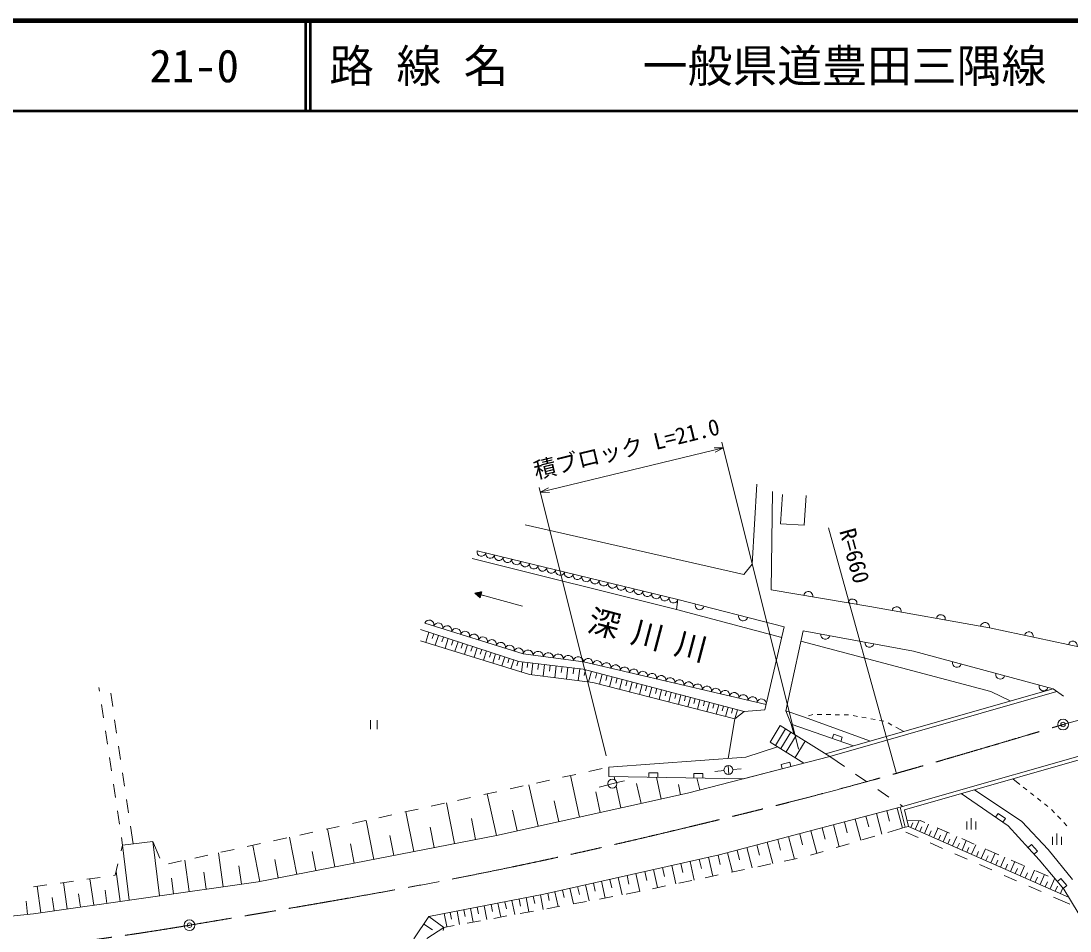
# Model space of a CAD drawing. Units: millimetres, scale not verified. Extents: x 40000 to 680000, y 20000 to 380000.
# Drawn here: x 146016 to 262968, y 278578 to 380000 of the extents above; entities that cross this region are included whole.
import ezdxf
from ezdxf.enums import TextEntityAlignment as Align

# ---------------------------------------------------------------- set-up
doc = ezdxf.new("R2010")
doc.units = ezdxf.units.MM
doc.header["$LTSCALE"] = 1000
doc.header["$PDMODE"] = 32
doc.header["$PDSIZE"] = 500
doc.linetypes.add('CHAIN', pattern=[18.5, 12, -1.5, 3.5, -1.5])
for name, color, linetype, lineweight in [('M-BGD', 7, 'Continuous', 13), ('M-BGD-HTXT', 7, 'Continuous', 13), ('M-BMK', 2, 'CHAIN', 13), ('M-BMK-SRVR', 3, 'Continuous', 13), ('M-STR-HTXT', 7, 'Continuous', 13), ('M-TTL', 2, 'Continuous', 140), ('M-TTL-LINE', 7, 'Continuous', 50), ('M-TTL-TXT', 7, 'Continuous', 13)]:
    doc.layers.add(name, color=color, linetype=linetype, lineweight=lineweight)
doc.styles.add('ＭＳ ゴシック', font='')
doc.styles.get('ＭＳ ゴシック').set_extended_font_data('MS Gothic')

msp = doc.modelspace()

# ---------------------------------------------------------------- linework, layer by layer
at = {"layer": 'M-BGD'}
for p, q in [((227525, 319448), (228059, 328378)), ((229653, 316620), (229807, 327556)), ((230906, 327210), (230691, 323969)), ((233330, 323793), (233551, 327119)), ((230691, 323969), (233330, 323793)), ((202215, 323844), (226621, 318328)), ((196870, 320964), (219260, 315512)), ((196333, 320106), (219086, 314400)), ((226621, 318328), (227525, 319448)), ((197401, 316394), (196611, 316239)), ((196611, 316239), (197209, 315700)), ((197305, 316047), (196611, 316239)), ((197298, 316024), (196651, 316203)), ((197311, 316070), (196663, 316249)), ((197292, 316001), (196691, 316167)), ((197318, 316094), (196716, 316260)), ((197286, 315978), (196730, 316131)), ((197324, 316117), (196769, 316270)), ((197279, 315955), (196770, 316095)), ((197273, 315932), (196810, 316059)), ((197330, 316140), (196821, 316280)), ((197266, 315909), (196850, 316023)), ((197337, 316163), (196874, 316291)), ((197260, 315885), (196890, 315988)), ((197343, 316186), (196927, 316301)), ((197254, 315862), (196930, 315952)), ((197247, 315839), (196970, 315916)), ((197350, 316209), (196979, 316311)), ((197241, 315816), (197010, 315880)), ((197356, 316232), (197032, 316322)), ((197235, 315793), (197049, 315844)), ((197362, 316256), (197085, 316332)), ((197228, 315770), (197089, 315808)), ((197222, 315747), (197129, 315772)), ((197369, 316279), (197137, 316343)), ((197375, 316302), (197190, 316353)), ((197209, 315700), (197401, 316394)), ((197381, 316325), (197243, 316363)), ((197388, 316348), (197295, 316374)), ((201932, 314770), (197305, 316047)), ((197536, 315983), (197305, 316047)), ((197394, 316371), (197348, 316384)), ((197215, 315723), (197169, 315736)), ((219086, 314400), (219260, 315512)), ((219260, 315512), (231110, 312472)), ((219086, 314400), (230836, 311299)), ((228947, 303210), (231110, 312472)), ((201509, 308622), (190548, 312176)), ((191499, 311867), (191139, 310757)), ((192031, 311695), (191859, 311163)), ((192563, 311523), (192207, 310426)), ((193109, 311345), (192932, 310799)), ((193656, 311168), (193305, 310085)), ((231284, 303104), (233229, 312051)), ((190561, 310936), (202712, 307168)), ((194198, 310992), (194022, 310451)), ((194739, 310817), (194393, 309748)), ((195274, 310644), (195100, 310109)), ((195808, 310470), (195466, 309415)), ((196336, 310299), (196165, 309771)), ((196864, 310128), (196526, 309086)), ((197385, 309959), (197216, 309438)), ((232975, 310884), (254133, 305286)), ((197905, 309790), (197572, 308762)), ((198420, 309624), (198253, 309109)), ((198934, 309457), (198605, 308442)), ((199441, 309292), (199277, 308785)), ((199949, 309128), (199624, 308126)), ((200450, 308965), (200288, 308464)), ((200951, 308803), (200630, 307814)), ((201446, 308642), (201285, 308148)), ((208701, 307762), (201509, 308622)), ((201959, 308568), (201825, 307443)), ((202521, 308501), (202454, 307938)), ((203084, 308434), (202929, 307141)), ((203730, 308356), (203653, 307710)), ((204377, 308279), (204221, 306977)), ((205028, 308201), (204950, 307550)), ((205679, 308123), (205522, 306812)), ((206334, 308045), (206256, 307389)), ((206989, 307966), (206832, 306647)), ((207649, 307888), (207570, 307228)), ((208309, 307809), (208150, 306480)), ((226635, 303038), (208701, 307762)), ((208967, 307692), (208796, 307045)), ((202712, 307168), (209764, 306275)), ((209614, 307521), (209301, 306334)), ((210207, 307365), (210051, 306771)), ((210801, 307209), (210505, 306085)), ((211363, 307061), (211215, 306499)), ((211924, 306913), (211630, 305797)), ((212482, 306766), (212335, 306208)), ((213040, 306619), (212748, 305510)), ((213595, 306473), (213449, 305918)), ((154764, 305320), (154703, 305720)), ((209764, 306275), (225601, 302214)), ((214149, 306327), (213859, 305225)), ((214700, 306182), (214555, 305631)), ((215251, 306037), (214962, 304942)), ((215798, 305893), (215654, 305345)), ((216345, 305748), (216059, 304661)), ((216889, 305605), (216745, 305062)), ((217432, 305462), (217148, 304382)), ((217972, 305320), (217830, 304780)), ((235721, 298318), (261083, 305554)), ((236179, 298033), (261507, 305259)), ((254133, 305286), (256360, 304206)), ((262226, 304758), (261083, 305554)), ((156238, 303613), (156017, 305097)), ((218512, 305178), (218230, 304105)), ((219049, 305036), (218907, 304500)), ((219585, 304895), (219304, 303829)), ((220118, 304755), (219978, 304222)), ((220651, 304614), (220372, 303555)), ((221181, 304475), (221041, 303945)), ((221710, 304335), (221433, 303283)), ((222236, 304197), (222098, 303671)), ((155209, 302353), (154986, 303836)), ((222763, 304058), (222487, 303013)), ((223285, 303921), (223148, 303398)), ((223808, 303783), (223534, 302744)), ((224327, 303646), (224190, 303127)), ((224846, 303509), (224575, 302478)), ((225362, 303373), (225226, 302858)), ((225601, 302214), (226635, 303038)), ((225882, 303237), (225615, 302226)), ((226635, 303038), (228947, 303210)), ((231883, 301621), (231284, 303104)), ((233248, 302445), (231284, 303104)), ((156679, 300646), (156459, 302129)), ((184966, 302061), (184966, 301061)), ((185716, 301061), (185716, 302061)), ((224847, 297796), (225601, 302214)), ((240717, 299743), (233248, 302445)), ((234288, 302716), (233819, 302544)), ((235286, 302712), (234786, 302721)), ((236286, 302694), (235786, 302703)), ((237285, 302676), (236785, 302685)), ((238285, 302658), (237785, 302667)), ((239271, 302494), (238779, 302582)), ((240255, 302318), (239763, 302406)), ((241240, 302143), (240747, 302231)), ((242224, 301967), (241732, 302055)), ((243115, 301526), (242677, 301767)), ((155654, 299386), (155432, 300870)), ((230662, 301468), (229523, 299640)), ((231256, 301098), (230117, 299270)), ((236179, 298033), (230662, 301468)), ((231850, 300728), (230711, 298900)), ((238822, 299203), (231883, 301621)), ((232159, 300536), (231883, 301621)), ((244429, 300802), (243553, 301285)), ((229523, 299640), (233299, 297288)), ((232444, 300358), (231305, 298530)), ((233456, 299728), (232317, 297900)), ((236626, 300498), (236461, 300026)), ((237570, 300169), (236626, 300498)), ((237405, 299696), (237570, 300169)), ((157121, 297678), (156900, 299162)), ((230371, 299111), (226844, 297938)), ((156100, 296419), (155877, 297903)), ((226844, 297938), (211571, 296846)), ((220331, 293937), (236179, 298033)), ((231721, 297397), (230753, 297147)), ((230753, 297147), (230878, 296663)), ((231846, 296913), (231721, 297397)), ((236179, 298033), (237829, 296902)), ((157563, 294711), (157342, 296195)), ((206404, 295711), (207869, 296033)), ((208289, 291271), (207265, 295900)), ((209334, 296355), (210799, 296676)), ((211571, 296846), (211571, 295793)), ((216030, 296220), (216022, 295720)), ((217030, 296203), (216030, 296220)), ((217022, 295703), (217030, 296203)), ((221029, 296137), (221021, 295637)), ((222029, 296120), (221029, 296137)), ((222021, 295621), (222029, 296120)), ((224395, 296459), (223388, 296366)), ((224937, 296023), (224846, 297019)), ((225390, 296563), (226292, 296645)), ((239066, 296055), (240304, 295207)), ((156545, 293453), (156322, 294936)), ((200544, 294425), (202009, 294746)), ((203660, 290247), (202634, 294884)), ((203474, 295068), (204939, 295390)), ((211464, 294865), (210480, 294626)), ((211464, 294865), (212432, 295114)), ((212209, 295425), (212130, 295784)), ((212902, 292292), (212364, 294726)), ((212432, 295114), (213313, 295328)), ((215148, 292789), (214651, 295035)), ((217394, 293287), (216859, 295706)), ((219561, 293766), (219312, 294890)), ((221715, 294294), (221370, 295631)), ((256580, 295530), (257366, 294912)), ((197613, 293781), (199079, 294103)), ((199023, 289221), (197995, 293865)), ((199019, 289220), (220331, 293937)), ((210596, 291782), (210085, 294088)), ((241541, 294359), (242779, 293512)), ((257603, 290775), (252329, 294318)), ((257759, 294603), (258152, 294294)), ((258545, 293985), (258938, 293676)), ((158005, 291744), (157784, 293227)), ((191753, 292495), (193218, 292816)), ((194354, 288313), (193468, 292871)), ((194683, 293138), (196148, 293460)), ((205975, 290759), (205462, 293074)), ((244016, 292664), (244325, 292452)), ((259331, 293367), (259724, 293057)), ((260117, 292748), (260510, 292439)), ((156990, 290486), (156768, 291969)), ((185893, 291208), (187358, 291530)), ((188823, 291851), (190288, 292173)), ((189795, 287426), (188930, 291875)), ((201342, 289734), (200829, 292052)), ((223840, 287061), (244035, 292369)), ((240213, 291365), (240524, 290182)), ((241396, 291676), (241999, 289381)), ((242543, 291977), (242845, 290830)), ((243691, 292279), (244276, 290052)), ((254949, 291679), (254665, 291268)), ((255773, 291112), (254949, 291679)), ((260889, 292114), (261236, 291755)), ((261584, 291396), (261932, 291036)), ((158520, 288282), (158225, 290260)), ((180032, 289921), (181497, 290243)), ((182962, 290565), (184428, 290886)), ((185347, 286561), (184503, 290903)), ((192075, 287869), (191631, 290149)), ((196689, 288766), (196235, 291101)), ((235337, 290083), (235667, 288827)), ((236593, 290413), (237234, 287976)), ((237812, 290734), (238132, 289515)), ((239031, 291054), (239652, 288689)), ((244571, 290139), (242653, 289574)), ((244571, 290139), (244960, 290233)), ((244811, 290853), (246258, 290879)), ((244960, 290233), (262815, 282356)), ((245204, 290125), (245432, 290642)), ((245721, 289897), (246154, 290877)), ((246238, 289669), (246465, 290182)), ((246258, 290879), (246765, 290659)), ((246752, 289443), (247204, 290469)), ((248142, 290063), (249518, 289467)), ((251453, 289906), (251453, 290781)), ((251953, 289906), (251953, 291156)), ((252453, 289906), (252453, 290781)), ((255489, 290700), (255773, 291112)), ((260529, 287674), (257603, 290775)), ((262280, 290677), (262627, 290318)), ((157342, 288141), (157213, 289003)), ((172448, 284054), (199019, 289220)), ((174172, 288634), (175637, 288956)), ((176769, 284894), (175965, 289028)), ((177102, 289278), (178567, 289599)), ((181006, 285717), (180182, 289954)), ((187571, 286994), (187139, 289218)), ((231578, 289095), (232236, 286592)), ((232830, 289424), (233159, 288173)), ((234081, 289753), (234741, 287241)), ((241214, 289149), (239776, 288725)), ((246021, 288995), (244647, 289598)), ((247268, 289215), (247496, 289731)), ((247785, 288986), (248241, 290020)), ((248306, 288757), (248535, 289277)), ((248826, 288527), (249285, 289568)), ((249874, 288065), (250337, 289113)), ((261012, 288198), (261012, 289073)), ((261512, 288198), (261512, 289448)), ((262012, 288198), (262012, 289073)), ((157191, 287531), (157342, 288141)), ((157342, 288141), (160731, 288546)), ((158074, 282011), (157342, 288141)), ((160731, 288546), (161453, 282492)), ((160731, 288546), (161487, 286694)), ((171242, 287991), (172707, 288313)), ((172635, 284090), (171850, 288125)), ((183176, 286139), (182754, 288310)), ((226932, 287874), (227528, 285609)), ((228065, 288172), (228362, 287039)), ((229197, 288469), (229823, 286088)), ((230388, 288782), (230701, 287592)), ((238337, 288301), (236898, 287877)), ((248768, 287789), (247394, 288392)), ((249350, 288296), (249582, 288820)), ((250402, 287832), (250635, 288360)), ((250895, 288871), (252271, 288275)), ((250930, 287599), (251395, 288655)), ((251461, 287365), (251695, 287896)), ((251992, 287131), (252461, 288193)), ((253062, 286659), (253534, 287729)), ((258670, 288216), (258302, 287876)), ((259348, 287481), (258670, 288216)), ((165381, 286704), (166846, 287026)), ((168567, 283502), (168029, 287286)), ((168311, 287348), (169777, 287669)), ((174702, 284492), (174300, 286559)), ((178887, 285306), (178475, 287424)), ((204306, 282684), (223840, 287061)), ((221642, 286569), (221875, 285531)), ((222680, 286801), (223152, 284695)), ((223733, 287037), (223969, 285984)), ((224778, 287308), (225344, 285153)), ((225855, 287591), (226138, 286513)), ((232567, 286661), (231099, 286355)), ((235459, 287453), (234020, 287028)), ((251515, 286583), (250142, 287186)), ((252527, 286895), (252763, 287430)), ((253601, 286421), (253838, 286960)), ((253648, 287679), (255024, 287083)), ((254139, 286184), (254614, 287261)), ((255224, 285705), (255702, 286790)), ((258980, 287142), (259348, 287481)), ((263243, 284330), (260529, 287674)), ((156514, 284797), (156831, 286075)), ((162451, 286061), (163916, 286383)), ((164783, 282965), (164286, 286464)), ((170601, 283791), (170312, 285826)), ((216542, 285426), (216994, 283409)), ((217550, 285652), (217776, 284643)), ((218558, 285878), (219017, 283832)), ((219581, 286107), (219811, 285084)), ((220604, 286336), (221070, 284260)), ((226694, 285435), (225226, 285128)), ((229631, 286048), (228162, 285741)), ((254262, 285378), (252889, 285981)), ((254682, 285944), (254921, 286487)), ((255770, 285464), (256011, 286010)), ((256316, 285223), (256798, 286316)), ((256401, 286487), (257777, 285891)), ((256866, 284981), (257108, 285531)), ((257415, 284738), (257900, 285838)), ((153362, 284350), (154847, 284560)), ((154123, 281450), (153704, 284398)), ((156332, 284771), (156514, 284797)), ((157084, 281871), (156612, 285192)), ((163034, 282716), (162785, 284466)), ((166675, 283234), (166406, 285125)), ((211673, 284335), (211883, 283400)), ((212609, 284545), (213045, 282600)), ((213581, 284763), (213799, 283790)), ((214554, 284981), (214999, 282993)), ((215548, 285203), (215771, 284209)), ((220821, 284208), (219352, 283902)), ((223757, 284822), (222289, 284515)), ((257009, 284172), (255636, 284775)), ((257969, 284494), (258213, 285048)), ((258523, 284250), (259011, 285357)), ((259080, 284004), (259326, 284562)), ((259154, 285295), (260530, 284699)), ((259637, 283758), (260129, 284873)), ((260760, 283263), (261255, 284386)), ((261957, 284417), (261573, 284097)), ((262597, 283649), (261957, 284417)), ((147399, 280495), (172448, 284054)), ((147422, 283507), (148907, 283717)), ((148227, 280612), (147808, 283562)), ((150392, 283928), (151877, 284139)), ((151175, 281031), (150756, 283980)), ((155604, 281660), (155393, 283141)), ((206376, 283148), (206562, 282316)), ((207208, 283335), (207596, 281604)), ((208073, 283529), (208267, 282663)), ((208939, 283722), (209342, 281923)), ((209838, 283924), (210040, 283024)), ((210738, 284126), (211157, 282255)), ((217884, 283595), (216416, 283289)), ((259756, 282966), (258383, 283569)), ((260198, 283511), (260446, 284072)), ((261330, 283012), (261582, 283582)), ((261900, 282760), (262173, 283377)), ((262213, 283328), (262597, 283649)), ((146749, 280428), (146596, 281909)), ((149701, 280822), (149492, 282296)), ((152649, 281241), (152440, 282715)), ((191495, 280179), (204306, 282684)), ((200754, 281990), (201063, 280411)), ((201544, 282144), (201698, 281355)), ((202333, 282299), (202646, 280700)), ((203133, 282455), (203289, 281656)), ((203932, 282611), (204249, 280993)), ((204739, 282781), (204919, 281977)), ((205544, 282962), (205917, 281297)), ((209052, 281870), (207576, 281601)), ((212003, 282409), (210527, 282140)), ((213616, 282704), (213478, 282679)), ((214947, 282982), (213616, 282704)), ((262961, 281560), (261130, 282363)), ((194628, 280792), (194922, 279289)), ((195380, 280939), (195527, 280187)), ((196131, 281086), (196429, 279564)), ((196892, 281235), (197041, 280474)), ((197653, 281384), (197954, 279843)), ((198424, 281534), (198574, 280764)), ((199194, 281685), (199499, 280125)), ((199974, 281837), (200126, 281057)), ((203149, 280792), (201674, 280522)), ((206101, 281331), (204625, 281061)), ((124598, 278144), (147399, 280495)), ((189810, 277705), (191495, 280179)), ((191495, 280179), (193145, 278964)), ((193206, 280514), (193484, 279092)), ((193870, 280644), (194017, 279892)), ((197247, 279714), (195771, 279444)), ((200198, 280253), (198723, 279983)), ((190932, 279354), (191878, 278710)), ((193145, 278964), (191274, 277748)), ((193145, 278964), (193081, 278641)), ((194296, 279175), (193145, 278964))]:
    msp.add_line(p, q, dxfattribs=at)
for points in [[(270624, 308952), (269701, 309006), (253982, 312364), (240654, 314754), (229653, 316620)], [(229091, 303828), (208733, 308572), (201997, 309469), (191041, 312882)], [(233229, 312051), (245528, 309781), (261083, 305554)], [(244571, 290139), (244035, 292369), (269562, 299648)], [(244960, 290233), (244513, 292090), (269986, 299353)], [(233299, 297288), (226556, 295546), (211571, 295793)], [(265580, 277769), (262272, 283258), (259546, 286529), (256057, 290309), (250849, 293896)]]:
    msp.add_lwpolyline(points, dxfattribs=at)
for centre in [(224892, 296521), (211945, 295000)]:
    msp.add_circle(centre, 500, dxfattribs=at)
for centre, radius, start, end in [((197357, 320847), 501, 166.42363, 346.20527), ((198331, 320610), 501, 166.42363, 346.20527), ((199304, 320373), 501, 166.42363, 346.20527), ((200278, 320136), 501, 166.42363, 346.20527), ((201251, 319899), 501, 166.42363, 346.20527), ((202225, 319661), 501, 166.42363, 346.20527), ((203198, 319424), 501, 166.42363, 346.20527), ((204172, 319187), 501, 166.42363, 346.20527), ((205145, 318950), 501, 166.42363, 346.20527), ((206119, 318713), 501, 166.42363, 346.20527), ((207092, 318476), 501, 166.42363, 346.20527), ((208065, 318239), 501, 166.42363, 346.20527), ((209039, 318002), 501, 166.42363, 346.20527), ((210012, 317765), 501, 166.42363, 346.20527), ((210986, 317528), 501, 166.42363, 346.20527), ((211959, 317291), 501, 166.42363, 346.20527), ((212933, 317054), 501, 166.42363, 346.20527), ((213906, 316817), 501, 166.42363, 346.20527), ((214880, 316580), 501, 166.42363, 346.20527), ((215853, 316343), 501, 166.42363, 346.20527), ((216827, 316106), 501, 166.42363, 346.20527), ((217800, 315869), 501, 166.42363, 346.20527), ((233791, 315918), 500, 350.37403, 170.37403), ((218774, 315632), 501, 166.42363, 346.20527), ((221682, 314891), 500, 165.60937, 345.60937), ((238720, 315082), 500, 350.37403, 170.37403), ((243645, 314218), 500, 349.83387, 169.83387), ((226525, 313648), 500, 165.60937, 345.60937), ((248567, 313335), 500, 349.83387, 169.83387), ((191533, 312706), 522, 345.11538, 160.2722), ((192529, 312396), 522, 345.11538, 160.2722), ((193525, 312085), 522, 345.11538, 160.2722), ((194521, 311775), 522, 345.11538, 160.2722), ((253488, 312453), 500, 349.83387, 169.83387), ((195517, 311465), 522, 345.11538, 160.2722), ((196512, 311154), 522, 345.11538, 160.2722), ((197508, 310844), 522, 345.11538, 160.2722), ((235688, 311597), 500, 169.54219, 349.54219), ((258381, 311424), 500, 347.93909, 167.93909), ((198504, 310534), 522, 345.11538, 160.2722), ((199500, 310223), 522, 345.11538, 160.2722), ((200496, 309913), 522, 345.11538, 160.2722), ((201492, 309603), 522, 345.11538, 160.2722), ((240605, 310689), 500, 169.54219, 349.54219), ((263271, 310380), 500, 347.93909, 167.93909), ((202549, 309324), 571, 359.53535, 165.30237), ((203672, 309174), 571, 359.53535, 165.30237), ((204794, 309025), 571, 359.53535, 165.30237), ((205917, 308876), 571, 359.53535, 165.30237), ((207040, 308726), 571, 359.53535, 165.30237), ((208162, 308577), 571, 359.53535, 165.30237), ((209237, 308431), 523, 349.41438, 164.35204), ((210255, 308194), 523, 349.41438, 164.35204), ((211273, 307957), 523, 349.41438, 164.35204), ((212291, 307719), 523, 349.41438, 164.35204), ((213308, 307482), 523, 349.41438, 164.35204), ((214326, 307245), 523, 349.41438, 164.35204), ((250360, 308468), 500, 164.79738, 344.79738), ((215344, 307008), 523, 349.41438, 164.35204), ((216362, 306771), 523, 349.41438, 164.35204), ((217380, 306533), 523, 349.41438, 164.35204), ((218398, 306296), 523, 349.41438, 164.35204), ((219416, 306059), 523, 349.41438, 164.35204), ((255185, 307156), 500, 164.79738, 344.79738), ((220434, 305822), 523, 349.41438, 164.35204), ((221452, 305585), 523, 349.41438, 164.35204), ((222470, 305348), 523, 349.41438, 164.35204), ((223488, 305110), 523, 349.41438, 164.35204), ((224505, 304873), 523, 349.41438, 164.35204), ((260010, 305845), 500, 164.79738, 344.79738), ((225523, 304636), 523, 349.41438, 164.35204), ((226541, 304399), 523, 349.41438, 164.35204), ((227559, 304162), 523, 349.41438, 164.35204), ((228577, 303924), 523, 349.41438, 164.35204)]:
    msp.add_arc(centre, radius, start, end, dxfattribs=at)
at = {"layer": 'M-BMK'}
msp.add_line((262192, 301590), (320126, 318018), dxfattribs=at)
msp.add_open_spline([(65420, 272059), (72114, 271987), (73888, 272018), (79315, 272078), (91263, 272208), (97956, 272536), (109883, 273265), (122005, 274006), (128789, 274629), (140853, 276026), (150227, 277111), (155495, 277656), (164800, 279223), (185865, 282769), (197702, 284720), (218476, 289690), (235687, 293808), (241500, 295433), (262192, 301590)], degree=3, knots=[0, 0, 0, 0, 1, 1, 1, 2, 2, 2, 3, 3, 3, 4, 4, 4, 5, 5, 5, 6, 6, 6, 6], dxfattribs=at)
at = {"layer": 'M-BMK-SRVR'}
for centre in [(262192, 301590), (164800, 279223)]:
    msp.add_circle(centre, 600, dxfattribs=at)
for p in [(262192, 301590), (164800, 279223)]:
    msp.add_point(p, dxfattribs=at)
at = {"layer": 'M-STR-HTXT'}
for p, q in [((203904, 327473), (224325, 332417)), ((224325, 332417), (223294, 332424)), ((224325, 332417), (223411, 331938)), ((232686, 298842), (224163, 333064)), ((211269, 298083), (203770, 328007)), ((203904, 327473), (204817, 327952)), ((203904, 327473), (204935, 327466)), ((243572, 296249), (236054, 323506))]:
    msp.add_line(p, q, dxfattribs=at)
at = {"layer": 'M-TTL'}
msp.add_line((680000, 380000), (40000, 380000), dxfattribs=at)
at = {"layer": 'M-TTL-LINE'}
for p, q in [((177750, 380000), (177750, 370000)), ((178250, 380000), (178250, 370000)), ((40000, 370000), (680000, 370000))]:
    msp.add_line(p, q, dxfattribs=at)

# ---------------------------------------------------------------- texts
at = {"layer": 'M-BGD-HTXT', "insert": (216570, 311234), "char_height": 2566, "attachment_point": 5, "rotation": 345.219, "style": 'ＭＳ ゴシック'}
msp.add_mtext('\\T1.43;深川川', dxfattribs=at)
at = {"layer": 'M-STR-HTXT', "style": 'ＭＳ ゴシック'}
for s, rotation, p in [('積ブロック L=21.0', 13.608, (213876, 330916)), ('R=660', 285.421, (237538, 320005))]:
    msp.add_text(s, height=1833, rotation=rotation, dxfattribs=at).set_placement(p, align=Align.BOTTOM_CENTER)
at = {"layer": 'M-TTL-TXT', "style": 'ＭＳ ゴシック'}
for s, p in [('図面コード      21-0', (120380, 375000)), ('路 線 名      一般県道豊田三隅線', (180380, 375000))]:
    msp.add_text(s, height=3666, dxfattribs=at).set_placement(p, align=Align.MIDDLE_LEFT)

doc.saveas('drawing.dxf')
